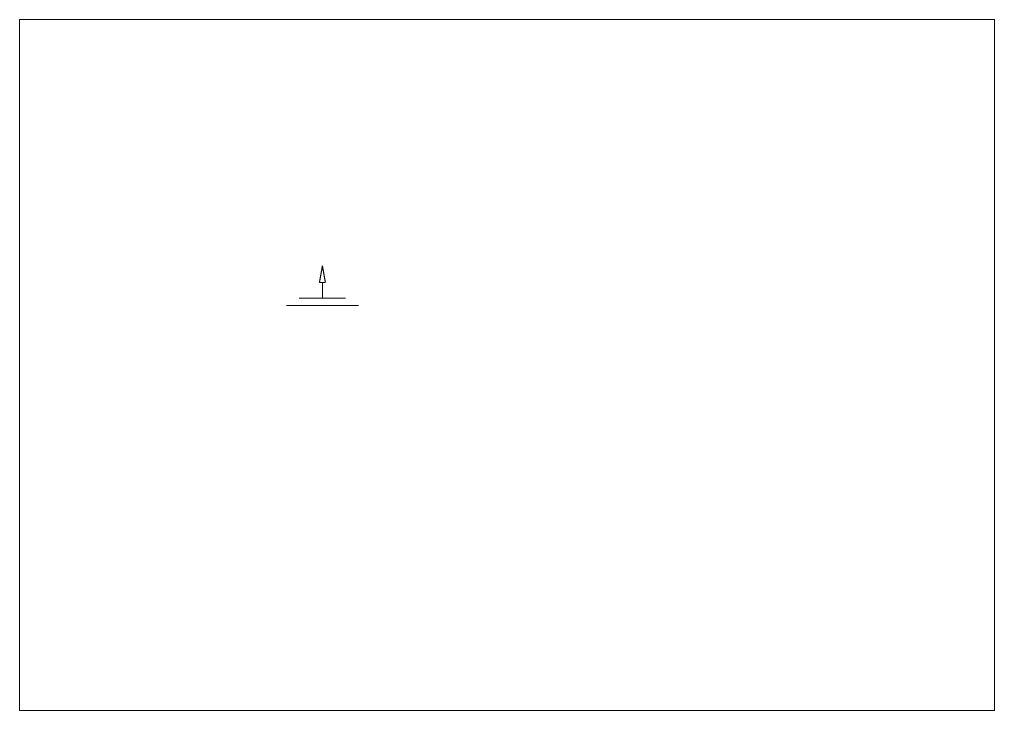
# Paper-space layout '布局1' of a CAD drawing. Extents: x 0 to 422, y 0 to 299.
# The model-space entities are those that its viewports show. They can reach past a viewport. Long polylines and large blocks are cut down to what shows.
import ezdxf

# ---------------------------------------------------------------- set-up
doc = ezdxf.new("R2010")
doc.units = 0
doc.linetypes.add('CONTINUOUS1', pattern=[0])
doc.layers.add('003_THICK', color=7, linetype='CONTINUOUS1')

msp = doc.modelspace()

# ---------------------------------------------------------------- linework, layer by layer
at = {"layer": '003_THICK', "const_width": 0.5}
for points in [[(131.11, 192.44), (129.82, 185.17)], [(131.11, 192.44), (132.4, 185.17)], [(129.82, 185.17), (132.4, 185.17)], [(131.11, 185.17), (131.11, 178.41)], [(121.01, 178.41), (141.21, 178.41)], [(115.49, 175.23), (146.73, 175.23)]]:
    msp.add_lwpolyline(points, dxfattribs=at)

psp = doc.layouts.new('布局1')

# ---------------------------------------------------------------- viewports
at = {"layer": '003_THICK'}
psp.add_viewport(center=(211, 149.5), size=(422, 299), view_center_point=(211, 149.5), view_height=299, dxfattribs=at)

doc.saveas('drawing.dxf')
